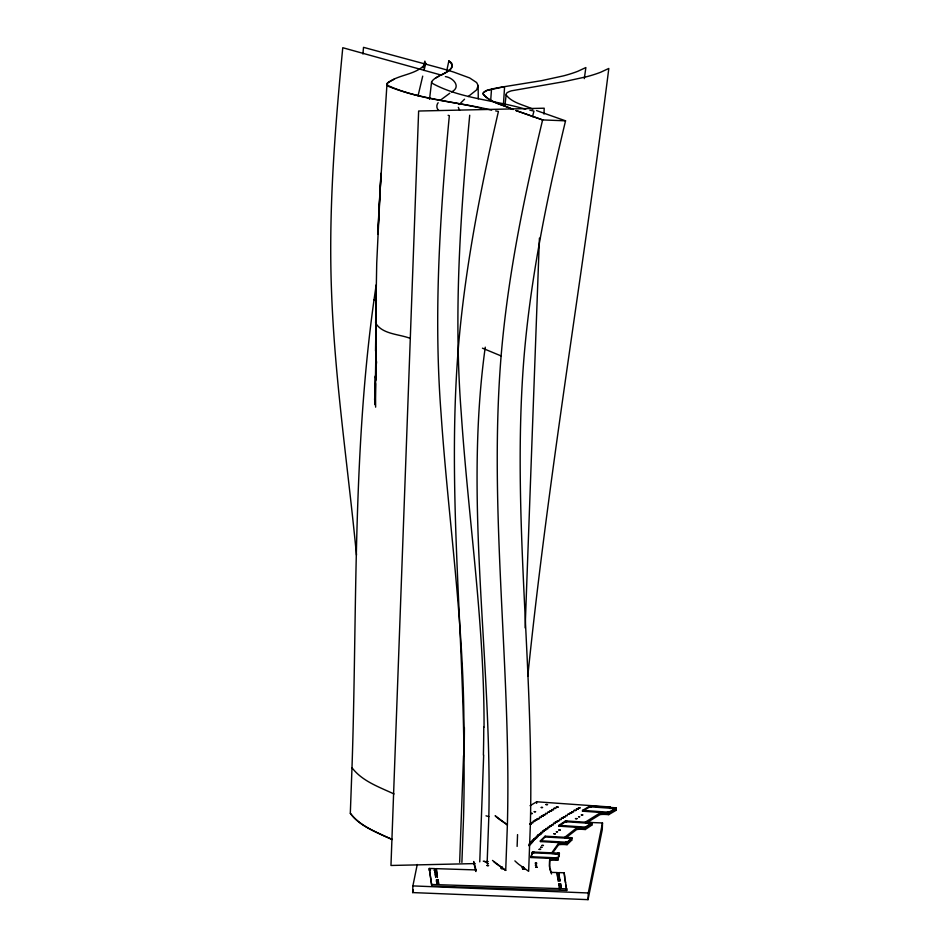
<?xml version="1.0" encoding="UTF-8"?>
<svg xmlns="http://www.w3.org/2000/svg" width="947" height="947" viewBox="0 0 947 947"><rect width="100%" height="100%" fill="white"/><g stroke="black" fill="none" stroke-linecap="round" stroke-linejoin="round"><path stroke-width="1.42" d="M375.45 378.019L375.971 346.709L375.817 380.161L376.125 291.877L375.663 323.081C382.363 334.433 399.208 334.007 410.394 338.434M483.29 861.131L487.16 862.161L488.83 816.598C492.18 660.095 463.58 503.271 485.255 347.182M375.533 350.982L376.018 319.731M375.616 383.582L375.154 404.937L375.426 375.817L375.628 407.163M375.699 379.309L375.758 376.468M391.786 839.314A794.853 117.487 2.1 0 1 384.577 836.201C372.242 830.247 358.582 824.659 350.319 813.284L351.988 767.709C357.445 606.672 351.988 444.605 376.219 284.787M586.3 822.304L602.505 822.955L602.268 829.631L588.028 899.65L412.655 892.583L412.892 885.907L417.248 864.481M559.76 880.544L558.789 872.613L564.175 872.791L566.744 890.452L431.82 886.108L429.251 868.435L434.649 868.612L435.774 877.443M431.82 886.108L429.251 868.435M434.886 872.021L434.649 868.612M475.915 871.536L475.974 869.938L436.271 868.659L437.242 876.591M436.863 884.131L436.484 879.858L438.106 879.905L438.769 883.93L437.147 883.871L436.484 879.858M437.396 877.49L436.271 868.659M438.485 884.19L438.106 879.905M459.65 862.326L463.557 755.54M479.762 861.877L483.668 755.09M517.121 846.417L517.559 834.603M525.135 627.897L539.423 238.123M543.98 114.102L544.194 108.207L418.633 111.024L390.969 865.475L475.169 863.581M530.829 857.532L532.415 852.809L559.369 853.969L557.795 858.692L530.829 857.532L532.439 852.004L559.405 853.164L557.736 860.302L555.273 860.196A5.398 0.793 2.1 0 0 549.615 860.764L549.461 867.109M532.415 852.809L532.439 852.004M536.653 803.376L536.712 801.778L610.259 806.998L610.199 808.596M540.417 841.552L545.117 836.982L571.822 838.509L567.123 843.09L540.417 841.552L540.441 840.747L545.141 836.177L571.858 837.716L571.763 840.119L567.064 844.688L564.542 844.546A5.398 0.793 2.1 0 0 558.41 845.008L552.125 853.638M545.117 836.982L545.141 836.177M551.533 873.986L549.568 865.83L549.674 859.166A5.398 0.793 2.1 0 1 555.333 858.586M557.108 874.164L557.167 872.554L551.592 872.376M558.896 826.151L565.525 821.7L591.946 823.464L585.317 827.915L558.896 826.151L558.931 825.358L565.548 820.895L591.97 822.659L591.887 825.062L585.258 829.525L582.713 829.347A5.398 0.793 2.1 0 0 576.321 829.75L566.093 837.657M557.736 860.302L559.405 853.164M558.292 881.397L557.167 872.554M559.002 883.811L559.665 887.824L561.275 887.884L560.624 883.859L559.002 883.811L558.943 885.409L560.565 885.469L561.003 888.144M559.902 881.444L558.789 872.613M560.565 885.469L560.624 883.859M565.525 821.7L565.548 820.895M564.175 872.791L564.625 877.467M567.064 844.688L567.146 842.285L571.858 837.716M582.512 811.188L589.993 806.785L616.248 808.655L608.779 813.047L582.512 811.188L582.535 810.383L590.017 805.992L616.284 807.85L616.189 810.253L608.72 814.645L606.127 814.467A5.398 0.793 2.1 0 0 599.617 814.834L587.282 822.434M585.258 829.525L585.353 827.122L591.97 822.659M589.993 806.785L590.017 805.992M588.028 899.65L588.276 892.974L602.505 822.955M608.72 814.645L608.803 812.242L616.284 807.85M376.48 361.15L375.876 370.774L376.456 362.18M461.899 862.386L463.568 816.823C467.759 660.828 445.836 504.929 458.253 349.029C464.799 268.841 480.378 189.731 498.418 111.426L495.66 110.906M493.801 861.675A794.853 117.487 2.1 0 0 495.826 863.404L505.71 870.423L507.379 824.861C511.475 668.475 488.38 512.22 501.117 355.93C507.793 276.193 523.928 197.603 542.619 119.914L565.548 120.825C546.857 198.515 530.722 277.104 524.046 356.841C511.309 513.132 534.404 669.387 530.32 825.772L528.651 871.335L518.743 864.315A794.853 117.487 2.1 0 1 514.884 860.87M374.61 399.847L375.628 376.586M375.852 371.165L375.983 368.3M503.449 104.253L504.597 86.639L541.424 80.684L563.524 75.855A300.306 44.391 2.1 0 0 578.001 71.214L585.873 67.533L584.311 78.613M386.956 84.342L379.214 204.363L377.841 234.371L380.99 173.254L376.728 263.159L375.663 323.081L376.29 318.914M490.617 101.329L491.529 89.077L488.486 89.906A65.165 9.636 2.1 0 0 483.361 92.759L483.112 93.919C489.848 102.773 502.75 104.466 512.351 109.201M362.902 54.015L363.518 47.35L439.408 67.864A551.19 81.478 2.1 0 1 453.66 72.067L469.665 77.95L476.625 82.555L478.164 85.561L478.259 98.867M469.712 115.214C460.36 214.152 453.518 313.8 461.236 413.117C468.268 517.831 484.331 622.001 484.047 727.142M527.775 676.182C548.633 472.837 583.328 271.233 608.814 68.444L600.943 72.126A300.306 44.391 2.1 0 1 586.453 76.766L564.365 81.596L511.427 90.817A65.165 9.636 2.1 0 0 506.29 93.67L504.988 105.081M478.164 85.561L476.613 89.894L468.173 96.582M429.512 99.317L431.607 81.833C436.188 73.842 460.739 71.238 448.866 60.939L446.724 70.847M412.655 892.583L413.235 889.73M418.053 95.848L422.705 76.139M424.031 70.516L425.7 63.473L424.86 61.153L423.049 67.924M532.474 116.718L533.966 111.107L529.835 110.183M425.7 63.473C416.55 75.298 398.379 74.079 387.193 83.324A65.165 9.636 2.1 0 0 388.803 86.508C418.124 98.263 450.287 101.092 480.922 108.124M438.141 102.726C436.283 104.928 436.378 108.455 438.639 110.349M459.165 104.537L464.551 99.198M440.769 99.92L449.766 93.256M451.553 91.942C461.591 87.029 453.27 77.607 445.386 76.6M530.048 805.696L536.712 801.778M610.259 806.998L609.631 807.365A5.398 0.793 2.1 0 0 613.644 808.466M435.49 78.104L438.745 76.281M554.054 808.276L555.913 808.395L554.054 808.336M551.888 809.567L553.735 809.685L551.912 809.638M543.365 814.751L545.212 814.87L543.389 814.822M545.46 813.449L547.319 813.58L545.46 813.509M535.173 819.96L537.02 820.09L535.197 820.031M558.067 807.128L556.256 806.974L558.091 807.057M533.208 821.274L535.055 821.392L533.232 821.345M551.556 810.999L549.757 810.845L551.58 810.928M531.255 822.576L533.114 822.694L531.255 822.635M549.426 812.289L547.65 812.242L549.438 812.218M543.128 816.172L541.282 816.113L543.128 816.125M541.057 817.486L539.245 817.344L541.068 817.427M531.196 824.02L529.941 824.068M578.404 807.803L580.262 807.862L578.463 807.886M571.905 811.65L573.764 811.721L571.964 811.733M563.453 816.811L565.312 816.941L563.512 816.906M565.548 815.521L567.395 815.592L565.596 815.604M555.333 822.02L557.191 822.091L555.392 822.103M578.061 809.212L576.25 809.069L578.084 809.152M553.379 823.322L555.226 823.452L553.439 823.405M569.478 814.361L567.738 814.195L569.502 814.29M571.597 813.071L569.798 812.928L571.621 813M563.157 818.267L561.405 818.101L563.24 818.184M561.18 819.546L559.369 819.404L561.192 819.475M544.182 829.88L546.028 829.998L544.205 829.951M553.285 824.766L551.45 824.695L553.308 824.695M551.414 826.068L549.591 826.009L551.414 826.009M542.489 831.182L544.336 831.3L542.513 831.253M549.556 827.394L547.78 827.335L549.58 827.323M536.357 836.367L538.204 836.485L536.381 836.438M541.128 833.916L539.317 833.857L541.151 833.857M532.344 840.214L534.203 840.332L532.368 840.285M536.795 837.787L534.972 837.704L536.819 837.716M531.764 842.948L529.929 842.866L531.788 842.877M530.64 844.262L528.911 844.227L530.663 844.191M529.574 845.588L528.864 845.659M500.75 867.168L502.395 867.168M501.164 868.482L503.023 868.553L501.223 868.565M522.046 866.86L523.324 866.801M522.377 868.032L524.224 868.15L522.401 868.103M440.556 75.31C445.658 73.12 458.348 66.089 448.866 60.939M394.272 79.193L387.583 82.803L387.347 85.254C419.699 100.228 457.235 101.613 491.682 110.148M545.922 804.536L547.508 804.548M547.473 804.607L546.005 804.571M542.513 807.531L540.986 807.495L542.524 807.471M535.517 811.733L533.99 811.674L535.552 811.662M581.375 814.882L582.95 814.953L581.411 814.965M576.948 818.705L575.409 818.622L576.995 818.634M560.162 830.069L558.635 829.998L560.21 829.998M553.841 833.691L555.404 833.762M555.368 833.822L553.841 833.762M486.557 861.498L488.119 861.569L486.58 861.581M487.054 865.511L488.628 865.582L487.089 865.594M541.897 845.411L543.471 845.47L541.933 845.493M539.163 849.364L540.701 849.352L539.115 849.341M536.618 863.238L535.102 863.179L536.665 863.167M535.635 867.121L537.209 867.18M537.103 867.274L535.635 867.192M531.137 813.437L532.403 813.497L531.125 813.509M488.084 863.617L486.947 863.605L488.107 863.557M535.41 865.096L536.689 865.144L535.422 865.167M492.191 88.923L495.826 88.166M607.418 811.922L608.187 811.946M570.686 837.882L570.343 837.894M565.619 841.978L566.389 842.001M565.596 842.771L566.353 842.866L565.69 842.866M533.339 852.205L534.108 852.241L533.339 852.276M557.605 853.259L558.375 853.354L557.605 853.318M496.607 88.012L504.597 86.639L486.817 90.474L483.325 92.818L483.171 94.227C490.629 102.809 503.212 104.857 513.215 109.509M614.189 810.301L614.958 810.324M607.335 814.325L607.844 814.313M565.548 844.381L565.785 844.357M566.223 821.12L566.969 821.227L566.199 821.191M560.127 825.275L560.896 825.311M590.656 822.825L590.005 822.706L590.774 822.742M584.512 810.265L584.062 810.36M502.289 867.357L500.774 867.239M590.774 806.998L591.082 807.128M566.697 821.913L566.365 821.913M556.291 858.373L556.599 858.515M529.835 823.807L531.22 823.949M607.725 812.834L607.915 812.715M541.826 840.569L541.909 840.699M541.862 841.374L541.897 841.504M590.466 823.63L590.253 823.618M590.952 806.193L591.035 806.335M614.721 807.874L615.041 807.921M533.67 852.987L533.552 853.117M556.457 859.983L556.836 860.03M429.192 870.033L430.542 870.08M433.915 870.186L434.59 870.21M558.73 874.211L559.405 874.235M435.833 875.833L437.455 875.892M558.351 879.787L559.961 879.846M436.425 881.456L438.047 881.515M431.879 884.498L566.803 888.854M412.892 885.907L588.276 892.974M558.387 855.532L559.31 855.567M530.865 856.739L557.819 857.899M570.496 840.048L571.763 840.119M540.441 840.747L567.146 842.285M590.608 824.979L591.887 825.062M558.931 825.358L585.353 827.122M614.887 810.159L616.189 810.253M582.535 810.383L608.803 812.242M528.864 845.387L529.598 845.517M523.478 866.825L522.105 866.943M583.944 827.678L584.654 827.69L583.885 827.666M525.703 109.26C494.902 100.027 459.993 98.748 431.761 83.052L431.607 81.833M486 815.829L488.83 816.598M484.331 861.403L487.16 862.161M448.12 115.297L449.34 115.664C439.976 214.614 433.418 314.262 441.065 413.567C448.191 518.269 463.959 622.463 463.912 727.592M441.562 75.18L342.767 47.717C335.037 128.283 328.443 209.228 331.486 290.232C334.622 378.942 348.034 466.812 356.498 555.084M565.548 120.825L536.511 110.574M532.841 109.177C523.987 104.821 512.114 103.116 506.053 94.83M501.117 355.93L482.449 348.176M394.011 793.965C379.226 787.04 362.145 781.228 351.988 767.709M392.342 839.527C377.557 832.602 360.476 826.79 350.319 813.284M374.041 299.702L376.456 300.732M505.71 870.423L492.499 860.432M495.163 815.769L507.379 824.861L499.685 819.581A793.408 117.274 2.1 0 1 495.459 816.113M459.615 110.231L458.312 107.331M475.643 870.778L473.713 862.303M551.024 872.708L550.74 871.986M550.361 870.909L549.734 868.766M564.897 879.124L565.513 882.9M565.88 885.125L566.744 890.452M557.25 875.064L557.996 879.585M559.168 886.747L559.606 889.422M475.974 869.938L473.808 861.486M435.182 873.821L435.62 876.531M464.385 727.568A1199.671 1101.906 -67.6 0 1 464.03 755.528M483.763 727.166A1225.501 1124.941 -67.7 0 1 483.384 755.102M556.907 853.863A5.398 0.793 2.1 0 1 551.781 852.821L558.47 843.41A5.398 0.793 2.1 0 1 564.601 842.948M569.289 838.367A5.398 0.793 2.1 0 1 564.743 837.29L576.38 828.152A5.398 0.793 2.1 0 1 582.772 827.749M589.389 823.298A5.398 0.793 2.1 0 1 585.21 822.197L599.676 813.224A5.398 0.793 2.1 0 1 606.187 812.869M537.198 818.646L539.032 818.776L537.198 818.646M574.083 810.348L575.918 810.49L574.083 810.348M557.345 820.706L559.18 820.836L557.381 820.694M545.946 828.554L547.78 828.684L545.946 828.554M540.879 832.472L542.714 832.614L540.879 832.472M537.813 835.065L539.648 835.207L537.813 835.065M533.658 838.924L535.481 839.054L533.658 838.924M531.137 841.492L532.96 841.634L531.137 841.492M522.803 869.168L524.638 869.299L522.827 869.157M578.558 816.716L579.801 816.788L578.581 816.716M556.363 831.797L557.605 831.857L556.422 831.786M540.607 847.34L541.85 847.399L540.607 847.34M557.594 854.052L558.339 854.147L557.605 854.052M556.173 857.591L556.919 857.686L556.209 857.58M542.619 119.914L515.997 110.55L542.619 119.914"/></g></svg>
